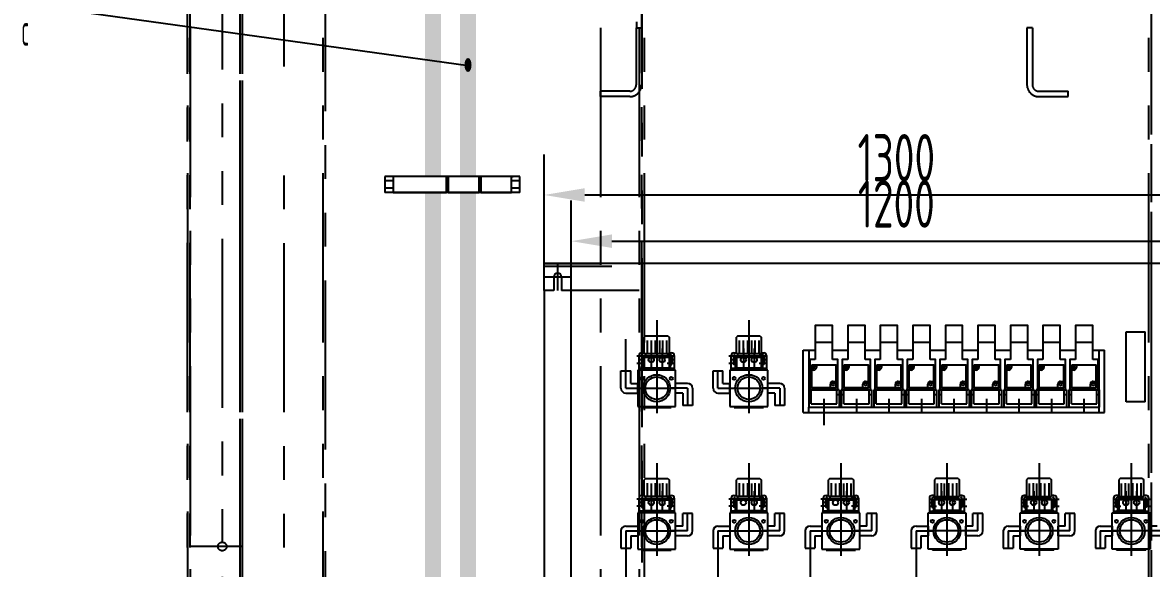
# Model space of a CAD drawing. Header units: millimetres. Extents: x 87 to 10592, y 0 to 7425.
# Drawn here: x 7340 to 9423, y 4249 to 5257 of the extents above; entities that cross this region are included whole.
import ezdxf
from ezdxf.enums import TextEntityAlignment as Align

# ---------------------------------------------------------------- set-up
doc = ezdxf.new("R2010")
doc.units = ezdxf.units.MM
doc.header["$LTSCALE"] = 250
doc.linetypes.add('F', pattern=[0.75, 0.5, -0.25])
doc.linetypes.add('K', pattern=[2.5, 1.25, -0.25, 0.25, -0.25, 0.25, -0.25])
for name, color, linetype in [('01', 7, 'Continuous'), ('02', 1, 'Continuous'), ('04', 2, 'F'), ('07', 6, 'K'), ('08', 1, 'Continuous'), ('11', 3, 'Continuous')]:
    doc.layers.add(name, color=color, linetype=linetype)
doc.styles.get("Standard").update_dxf_attribs({"font": 'isocp', "width": 0.707, "bigfont": 'intecad.shx'})
doc.dimstyles.new('INTE', dxfattribs={"dimscale": 25, "dimtxt": 3.5, "dimasz": 3, "dimexe": 3, "dimexo": 0, "dimgap": 1, "dimtad": 1, "dimdec": 1, "dimdsep": 46, "dimtxsty": 'Standard', "dimcen": 0, "dimclrd": 1, "dimclre": 1, "dimclrt": 3, "dimadec": 0, "dimazin": 0, "dimtfac": 1, "dimtdec": 1, "dimtmove": 0, "dimatfit": 0, "dimfxl": 1, "dimarcsym": 0})

# ---------------------------------------------------------------- blocks, each defined once
blk = doc.blocks.new('*D105')
at = {"layer": '08', "color": 1, "lineweight": -2}
for p, q in [((8352.6, 4812.5), (8352.6, 4928.5)), ((9552.6, 4812.5), (9552.6, 4928.5)), ((8427.6, 4853.5), (9477.6, 4853.5))]:
    blk.add_line(p, q, dxfattribs=at)
at = {"layer": '08', "color": 1}
for points in [[(8427.6, 4866), (8427.6, 4841), (8352.6, 4853.5)], [(9477.6, 4866), (9477.6, 4841), (9552.6, 4853.5)]]:
    blk.add_solid(points, dxfattribs=at)
at = {"layer": 'Defpoints', "color": 0}
for p in [(9552.6, 4853.5), (8352.6, 4812.5), (9552.6, 4812.5)]:
    blk.add_point(p, dxfattribs=at)
at = {"layer": '08', "color": 3, "insert": (8952.6, 4922.2), "char_height": 87.5, "attachment_point": 5}
blk.add_mtext('1200', dxfattribs=at)
blk = doc.blocks.new('*D107')
at = {"layer": '08', "color": 1, "lineweight": -2}
for p, q in [((8302.6, 4812.5), (8302.6, 5013.8)), ((9602.6, 4812.5), (9602.6, 5013.8)), ((8377.6, 4938.8), (9527.6, 4938.8))]:
    blk.add_line(p, q, dxfattribs=at)
at = {"layer": '08', "color": 1}
for points in [[(8377.6, 4951.3), (8377.6, 4926.3), (8302.6, 4938.8)], [(9527.6, 4951.3), (9527.6, 4926.3), (9602.6, 4938.8)]]:
    blk.add_solid(points, dxfattribs=at)
at = {"layer": 'Defpoints', "color": 0}
for p in [(9602.6, 4938.8), (8302.6, 4812.5), (9602.6, 4812.5)]:
    blk.add_point(p, dxfattribs=at)
at = {"layer": '08', "color": 3, "insert": (8952.6, 5007.6), "char_height": 87.5, "attachment_point": 5}
blk.add_mtext('1300', dxfattribs=at)

msp = doc.modelspace()

# ---------------------------------------------------------------- linework, layer by layer
at = {"layer": '01', "color": 7, "linetype": 'Continuous'}
for p, q in [((8257.471, 4973.203), (8008.687, 4973.203)), ((8023.687, 4965.203), (8008.687, 4965.203)), ((8023.687, 4973.203), (8023.687, 4943.203)), ((8122.471, 4973.203), (8023.687, 4973.203)), ((8122.471, 4943.203), (8122.471, 4973.203)), ((8125.471, 4973.203), (8125.471, 4943.203)), ((8182.471, 4973.203), (8125.471, 4973.203)), ((8182.471, 4943.203), (8182.471, 4973.203)), ((8242.471, 4973.203), (8185.471, 4973.203)), ((8185.471, 4973.203), (8185.471, 4943.203)), ((8242.471, 4943.203), (8242.471, 4973.203)), ((8242.471, 4943.203), (8242.471, 4973.203)), ((8242.471, 4973.203), (8245.471, 4973.203)), ((8257.471, 4965.203), (8242.471, 4965.203)), ((8257.471, 4943.203), (8257.471, 4973.203)), ((8023.687, 4951.203), (8008.687, 4951.203)), ((8257.471, 4943.203), (8008.687, 4943.203)), ((8023.687, 4943.203), (8122.471, 4943.203)), ((8125.471, 4943.203), (8182.471, 4943.203)), ((8185.471, 4943.203), (8242.471, 4943.203)), ((8257.471, 4951.203), (8242.471, 4951.203)), ((8245.471, 4943.203), (8242.471, 4943.203)), ((9602.576, 4812.497), (8302.576, 4812.497)), ((8302.576, 4762.497), (8302.576, 4812.497)), ((8327.576, 4762.497), (8327.576, 4812.497)), ((8352.576, 4162.497), (8352.576, 4812.497)), ((8302.576, 4787.497), (8352.576, 4787.497)), ((8320.576, 4787.497), (8320.576, 4762.497)), ((8334.576, 4787.497), (8334.576, 4762.497)), ((8302.576, 4762.497), (8302.576, 4212.497)), ((8320.576, 4762.497), (8302.576, 4762.497)), ((8352.576, 4762.497), (8334.576, 4762.497)), ((8510.271, 4707.235), (8510.271, 4535.872)), ((8680.271, 4707.235), (8680.271, 4535.872)), ((8453.271, 4613.809), (8453.271, 4672.725)), ((8489.771, 4678.809), (8487.271, 4676.309)), ((8487.271, 4645.257), (8487.271, 4676.309)), ((8489.771, 4678.809), (8530.771, 4678.809)), ((8492.566, 4670.025), (8492.566, 4645.257)), ((8500.002, 4669.674), (8500.002, 4645.257)), ((8507.74, 4670.025), (8507.74, 4645.257)), ((8515.176, 4669.674), (8515.176, 4645.257)), ((8521.228, 4670.025), (8521.228, 4645.257)), ((8528.664, 4669.674), (8528.664, 4645.257)), ((8530.771, 4678.809), (8533.271, 4676.309)), ((8533.271, 4676.309), (8533.271, 4645.257)), ((8659.771, 4678.809), (8657.271, 4676.309)), ((8657.271, 4645.257), (8657.271, 4676.309)), ((8659.771, 4678.809), (8700.771, 4678.809)), ((8662.566, 4670.025), (8662.566, 4645.257)), ((8670.002, 4669.674), (8670.002, 4645.257)), ((8677.74, 4670.025), (8677.74, 4645.257)), ((8685.176, 4669.674), (8685.176, 4645.257)), ((8691.228, 4670.025), (8691.228, 4645.257)), ((8698.664, 4669.674), (8698.664, 4645.257)), ((8700.771, 4678.809), (8703.271, 4676.309)), ((8703.271, 4676.309), (8703.271, 4645.257)), ((8803.001, 4666.708), (8834.918, 4666.708)), ((8863.001, 4666.708), (8894.918, 4666.708)), ((8923.001, 4666.708), (8954.918, 4666.708)), ((8983.001, 4666.708), (9014.918, 4666.708)), ((9043.001, 4666.708), (9074.918, 4666.708)), ((9103.001, 4666.708), (9134.918, 4666.708)), ((9163.001, 4666.708), (9194.918, 4666.708)), ((9223.001, 4666.708), (9254.918, 4666.708)), ((9283.001, 4666.708), (9314.918, 4666.708)), ((9376.461, 4685.928), (9411.461, 4685.928)), ((9376.461, 4556.586), (9376.461, 4685.928)), ((9411.461, 4556.586), (9411.461, 4685.928)), ((8482.771, 4647.26), (8487.271, 4647.26)), ((8500.271, 4655.293), (8500.271, 4618.26)), ((8510.271, 4655.293), (8510.271, 4610.611)), ((8520.271, 4655.293), (8520.271, 4618.26)), ((8533.271, 4647.26), (8537.771, 4647.26)), ((8652.771, 4647.26), (8657.271, 4647.26)), ((8670.271, 4655.293), (8670.271, 4618.26)), ((8680.271, 4655.293), (8680.271, 4610.611)), ((8690.271, 4655.293), (8690.271, 4618.26)), ((8703.271, 4647.26), (8707.771, 4647.26)), ((8780.787, 4652.16), (8803.001, 4652.16)), ((8780.787, 4536.69), (8780.787, 4652.16)), ((8790.787, 4652.16), (8790.787, 4546.69)), ((8834.918, 4652.16), (8863.001, 4652.16)), ((8894.918, 4652.16), (8923.001, 4652.16)), ((8954.918, 4652.16), (8983.001, 4652.16)), ((9014.918, 4652.16), (9043.001, 4652.16)), ((9074.918, 4652.16), (9103.001, 4652.16)), ((9134.918, 4652.16), (9163.001, 4652.16)), ((9194.918, 4652.16), (9223.001, 4652.16)), ((9254.918, 4652.16), (9283.001, 4652.16)), ((9314.918, 4652.16), (9336.787, 4652.16)), ((9326.787, 4536.69), (9326.787, 4652.16)), ((9336.787, 4536.69), (9336.787, 4652.16)), ((8487.501, 4640.76), (8473.374, 4640.76)), ((8487.501, 4627.76), (8473.374, 4627.76)), ((8477.771, 4615.26), (8477.771, 4642.26)), ((8485.271, 4634.26), (8477.771, 4634.26)), ((8482.071, 4640.76), (8482.071, 4627.76)), ((8487.771, 4641.528), (8485.271, 4639.028)), ((8485.271, 4639.028), (8535.271, 4639.028)), ((8485.271, 4639.028), (8485.271, 4619.548)), ((8533.271, 4645.257), (8487.271, 4645.257)), ((8487.271, 4641.028), (8487.271, 4619.548)), ((8487.771, 4641.528), (8532.771, 4641.528)), ((8489.614, 4645.257), (8489.614, 4641.528)), ((8542.771, 4640.76), (8529.647, 4640.76)), ((8542.771, 4627.76), (8529.647, 4627.76)), ((8530.463, 4645.257), (8530.463, 4641.528)), ((8532.771, 4641.528), (8535.271, 4639.028)), ((8533.271, 4641.028), (8533.271, 4619.548)), ((8535.271, 4639.028), (8535.271, 4619.548)), ((8542.771, 4634.26), (8535.271, 4634.26)), ((8538.471, 4640.76), (8538.471, 4627.76)), ((8542.771, 4642.26), (8542.771, 4615.26)), ((8657.501, 4640.76), (8643.374, 4640.76)), ((8657.501, 4627.76), (8643.374, 4627.76)), ((8647.771, 4615.26), (8647.771, 4642.26)), ((8655.271, 4634.26), (8647.771, 4634.26)), ((8652.071, 4640.76), (8652.071, 4627.76)), ((8657.771, 4641.528), (8655.271, 4639.028)), ((8655.271, 4639.028), (8655.271, 4619.548)), ((8655.271, 4639.028), (8705.271, 4639.028)), ((8703.271, 4645.257), (8657.271, 4645.257)), ((8657.271, 4641.028), (8657.271, 4619.548)), ((8657.771, 4641.528), (8702.771, 4641.528)), ((8659.614, 4645.257), (8659.614, 4641.528)), ((8712.771, 4640.76), (8699.647, 4640.76)), ((8712.771, 4627.76), (8699.647, 4627.76)), ((8700.463, 4645.257), (8700.463, 4641.528)), ((8702.771, 4641.528), (8705.271, 4639.028)), ((8703.271, 4641.028), (8703.271, 4619.548)), ((8705.271, 4639.028), (8705.271, 4619.548)), ((8712.771, 4634.26), (8705.271, 4634.26)), ((8708.471, 4640.76), (8708.471, 4627.76)), ((8712.771, 4642.26), (8712.771, 4615.26)), ((8804.942, 4625.287), (8804.942, 4620.338)), ((8864.942, 4625.287), (8864.942, 4620.338)), ((8924.942, 4625.287), (8924.942, 4620.338)), ((8984.942, 4625.287), (8984.942, 4620.338)), ((9044.942, 4625.287), (9044.942, 4620.338)), ((9104.942, 4625.287), (9104.942, 4620.338)), ((9164.942, 4625.287), (9164.942, 4620.338)), ((9224.942, 4625.287), (9224.942, 4620.338)), ((9284.942, 4625.287), (9284.942, 4620.338)), ((8444.271, 4613.809), (8462.271, 4613.809)), ((8444.271, 4581.809), (8444.271, 4613.809)), ((8453.271, 4581.809), (8453.271, 4613.809)), ((8462.271, 4590.809), (8462.271, 4613.809)), ((8545.271, 4615.309), (8475.271, 4615.309)), ((8475.271, 4615.309), (8475.271, 4548.309)), ((8542.771, 4618.26), (8477.771, 4618.26)), ((8542.771, 4615.26), (8477.771, 4615.26)), ((8483.271, 4618.26), (8537.271, 4618.26)), ((8483.271, 4615.309), (8483.271, 4618.26)), ((8483.271, 4617.309), (8483.271, 4615.309)), ((8485.271, 4619.548), (8535.271, 4619.548)), ((8487.271, 4619.548), (8487.271, 4618.26)), ((8533.271, 4619.548), (8533.271, 4618.26)), ((8537.271, 4618.26), (8537.271, 4615.309)), ((8545.271, 4548.309), (8545.271, 4615.309)), ((8614.271, 4613.809), (8632.271, 4613.809)), ((8614.271, 4581.809), (8614.271, 4613.809)), ((8623.271, 4581.809), (8623.271, 4613.809)), ((8632.271, 4590.809), (8632.271, 4613.809)), ((8715.271, 4615.309), (8645.271, 4615.309)), ((8645.271, 4615.309), (8645.271, 4548.309)), ((8712.771, 4618.26), (8647.771, 4618.26)), ((8712.771, 4615.26), (8647.771, 4615.26)), ((8653.271, 4615.309), (8653.271, 4618.26)), ((8653.271, 4618.26), (8707.271, 4618.26)), ((8655.271, 4619.548), (8705.271, 4619.548)), ((8657.271, 4619.548), (8657.271, 4618.26)), ((8703.271, 4619.548), (8703.271, 4618.26)), ((8707.271, 4618.26), (8707.271, 4615.309)), ((8715.271, 4548.309), (8715.271, 4615.309)), ((8799.942, 4615.338), (8796.396, 4615.338)), ((8859.942, 4615.338), (8856.396, 4615.338)), ((8919.942, 4615.338), (8916.396, 4615.338)), ((8979.942, 4615.338), (8976.396, 4615.338)), ((9039.942, 4615.338), (9036.396, 4615.338)), ((9099.942, 4615.338), (9096.396, 4615.338)), ((9159.942, 4615.338), (9156.396, 4615.338)), ((9219.942, 4615.338), (9216.396, 4615.338)), ((9279.942, 4615.338), (9276.396, 4615.338)), ((8462.271, 4590.809), (8475.271, 4590.809)), ((8475.271, 4572.809), (8475.271, 4590.809)), ((8567.271, 4590.809), (8545.271, 4590.809)), ((8545.271, 4572.809), (8545.271, 4590.809)), ((8632.271, 4590.809), (8645.271, 4590.809)), ((8645.271, 4572.809), (8645.271, 4590.809)), ((8737.271, 4590.809), (8715.271, 4590.809)), ((8715.271, 4572.809), (8715.271, 4590.809)), ((8830.751, 4582.722), (8830.751, 4589.376)), ((8835.751, 4594.376), (8840.857, 4594.376)), ((8890.751, 4582.722), (8890.751, 4589.376)), ((8895.751, 4594.376), (8900.857, 4594.376)), ((8950.751, 4582.722), (8950.751, 4589.376)), ((8955.751, 4594.376), (8960.857, 4594.376)), ((9010.751, 4582.722), (9010.751, 4589.376)), ((9015.751, 4594.376), (9020.857, 4594.376)), ((9070.751, 4582.722), (9070.751, 4589.376)), ((9075.751, 4594.376), (9080.857, 4594.376)), ((9130.751, 4582.722), (9130.751, 4589.376)), ((9135.751, 4594.376), (9140.857, 4594.376)), ((9190.751, 4582.722), (9190.751, 4589.376)), ((9195.751, 4594.376), (9200.857, 4594.376)), ((9250.751, 4582.722), (9250.751, 4589.376)), ((9255.751, 4594.376), (9260.857, 4594.376)), ((9310.751, 4582.722), (9310.751, 4589.376)), ((9315.751, 4594.376), (9320.857, 4594.376)), ((8453.271, 4581.809), (8485.271, 4581.809)), ((8453.271, 4572.809), (8475.271, 4572.809)), ((8475.271, 4581.809), (8545.271, 4581.809)), ((8567.271, 4581.809), (8535.271, 4581.809)), ((8558.271, 4572.809), (8545.271, 4572.809)), ((8558.271, 4572.809), (8558.271, 4549.809)), ((8567.271, 4581.809), (8567.271, 4549.809)), ((8576.271, 4581.809), (8576.271, 4549.809)), ((8623.271, 4581.809), (8655.271, 4581.809)), ((8623.271, 4572.809), (8645.271, 4572.809)), ((8645.271, 4581.809), (8715.271, 4581.809)), ((8737.271, 4581.809), (8705.271, 4581.809)), ((8728.271, 4572.809), (8715.271, 4572.809)), ((8728.271, 4572.809), (8728.271, 4549.809)), ((8737.271, 4581.809), (8737.271, 4549.809)), ((8746.271, 4581.809), (8746.271, 4549.809)), ((8846.787, 4578.69), (8790.787, 4578.69)), ((8790.787, 4570.19), (8795.604, 4570.19)), ((8795.604, 4552.69), (8795.604, 4578.69)), ((8842.452, 4552.69), (8842.452, 4578.69)), ((8842.452, 4570.19), (8846.787, 4570.19)), ((8846.787, 4578.69), (8846.787, 4546.69)), ((8850.787, 4578.69), (8850.787, 4546.69)), ((8906.787, 4578.69), (8850.787, 4578.69)), ((8850.787, 4570.19), (8855.604, 4570.19)), ((8855.604, 4552.69), (8855.604, 4578.69)), ((8902.452, 4552.69), (8902.452, 4578.69)), ((8902.452, 4570.19), (8906.787, 4570.19)), ((8906.787, 4578.69), (8906.787, 4546.69)), ((8966.787, 4578.69), (8910.787, 4578.69)), ((8910.787, 4578.69), (8910.787, 4546.69)), ((8910.787, 4570.19), (8915.604, 4570.19)), ((8915.604, 4552.69), (8915.604, 4578.69)), ((8962.452, 4552.69), (8962.452, 4578.69)), ((8962.452, 4570.19), (8966.787, 4570.19)), ((8966.787, 4578.69), (8966.787, 4546.69)), ((8970.787, 4578.69), (8970.787, 4546.69)), ((9026.787, 4578.69), (8970.787, 4578.69)), ((8970.787, 4570.19), (8975.604, 4570.19)), ((8975.604, 4552.69), (8975.604, 4578.69)), ((9022.452, 4552.69), (9022.452, 4578.69)), ((9022.452, 4570.19), (9026.787, 4570.19)), ((9026.787, 4578.69), (9026.787, 4546.69)), ((9086.787, 4578.69), (9030.787, 4578.69)), ((9030.787, 4578.69), (9030.787, 4546.69)), ((9030.787, 4570.19), (9035.604, 4570.19)), ((9035.604, 4552.69), (9035.604, 4578.69)), ((9082.452, 4552.69), (9082.452, 4578.69)), ((9082.452, 4570.19), (9086.787, 4570.19)), ((9086.787, 4578.69), (9086.787, 4546.69)), ((9090.787, 4578.69), (9090.787, 4546.69)), ((9146.787, 4578.69), (9090.787, 4578.69)), ((9090.787, 4570.19), (9095.604, 4570.19)), ((9095.604, 4552.69), (9095.604, 4578.69)), ((9142.452, 4552.69), (9142.452, 4578.69)), ((9142.452, 4570.19), (9146.787, 4570.19)), ((9146.787, 4578.69), (9146.787, 4546.69)), ((9150.787, 4578.69), (9150.787, 4546.69)), ((9206.787, 4578.69), (9150.787, 4578.69)), ((9150.787, 4570.19), (9155.604, 4570.19)), ((9155.604, 4552.69), (9155.604, 4578.69)), ((9202.452, 4552.69), (9202.452, 4578.69)), ((9202.452, 4570.19), (9206.787, 4570.19)), ((9206.787, 4578.69), (9206.787, 4546.69)), ((9266.787, 4578.69), (9210.787, 4578.69)), ((9210.787, 4578.69), (9210.787, 4546.69)), ((9210.787, 4570.19), (9215.604, 4570.19)), ((9215.604, 4552.69), (9215.604, 4578.69)), ((9262.452, 4552.69), (9262.452, 4578.69)), ((9262.452, 4570.19), (9266.787, 4570.19)), ((9266.787, 4578.69), (9266.787, 4546.69)), ((9270.787, 4578.69), (9270.787, 4546.69)), ((9326.787, 4578.69), (9270.787, 4578.69)), ((9270.787, 4570.19), (9275.604, 4570.19)), ((9275.604, 4552.69), (9275.604, 4578.69)), ((9322.452, 4552.69), (9322.452, 4578.69)), ((9322.452, 4570.19), (9326.787, 4570.19)), ((9326.787, 4578.69), (9326.787, 4546.69)), ((8475.271, 4548.309), (8545.271, 4548.309)), ((8483.271, 4546.309), (8537.271, 4546.309)), ((8537.271, 4548.309), (8537.271, 4546.309)), ((8576.271, 4549.809), (8558.271, 4549.809)), ((8645.271, 4548.309), (8715.271, 4548.309)), ((8653.271, 4546.309), (8653.271, 4548.309)), ((8653.271, 4546.309), (8707.271, 4546.309)), ((8707.271, 4548.309), (8707.271, 4546.309)), ((8746.271, 4549.809), (8728.271, 4549.809)), ((8790.787, 4546.69), (9326.787, 4546.69)), ((8790.787, 4546.69), (8846.787, 4546.69)), ((8790.787, 4536.69), (8790.787, 4546.69)), ((8795.604, 4552.69), (8842.452, 4552.69)), ((8818.787, 4561.91), (8818.787, 4538.227)), ((8850.787, 4546.69), (8906.787, 4546.69)), ((8855.604, 4552.69), (8902.452, 4552.69)), ((8878.787, 4561.91), (8878.787, 4538.227)), ((8910.787, 4546.69), (8966.787, 4546.69)), ((8915.604, 4552.69), (8962.452, 4552.69)), ((8938.787, 4561.91), (8938.787, 4538.227)), ((8970.787, 4546.69), (9026.787, 4546.69)), ((8975.604, 4552.69), (9022.452, 4552.69)), ((8998.787, 4561.91), (8998.787, 4538.227)), ((9030.787, 4546.69), (9086.787, 4546.69)), ((9035.604, 4552.69), (9082.452, 4552.69)), ((9058.787, 4561.91), (9058.787, 4538.227)), ((9090.787, 4546.69), (9146.787, 4546.69)), ((9095.604, 4552.69), (9142.452, 4552.69)), ((9118.787, 4561.91), (9118.787, 4538.227)), ((9150.787, 4546.69), (9206.787, 4546.69)), ((9155.604, 4552.69), (9202.452, 4552.69)), ((9178.787, 4561.91), (9178.787, 4538.227)), ((9210.787, 4546.69), (9266.787, 4546.69)), ((9215.604, 4552.69), (9262.452, 4552.69)), ((9238.787, 4561.91), (9238.787, 4538.227)), ((9270.787, 4546.69), (9326.787, 4546.69)), ((9275.604, 4552.69), (9322.452, 4552.69)), ((9298.787, 4561.91), (9298.787, 4538.227)), ((9411.461, 4556.586), (9376.461, 4556.586)), ((8780.787, 4536.69), (9336.787, 4536.69)), ((8818.787, 4538.227), (8818.787, 4513.606)), ((8510.271, 4443.55), (8510.271, 4272.187)), ((8680.271, 4443.55), (8680.271, 4272.187)), ((8850.271, 4443.55), (8850.271, 4272.187)), ((9045.988, 4443.55), (9045.988, 4272.187)), ((9215.988, 4443.55), (9215.988, 4272.187)), ((9385.988, 4443.55), (9385.988, 4272.187)), ((8489.771, 4415.125), (8487.271, 4412.625)), ((8487.271, 4381.573), (8487.271, 4412.625)), ((8489.771, 4415.125), (8530.771, 4415.125)), ((8492.566, 4406.34), (8492.566, 4381.573)), ((8500.002, 4405.99), (8500.002, 4381.573)), ((8507.74, 4406.34), (8507.74, 4381.573)), ((8515.176, 4405.99), (8515.176, 4381.573)), ((8521.228, 4406.34), (8521.228, 4381.573)), ((8528.664, 4405.99), (8528.664, 4381.573)), ((8530.771, 4415.125), (8533.271, 4412.625)), ((8533.271, 4412.625), (8533.271, 4381.573)), ((8659.771, 4415.125), (8657.271, 4412.625)), ((8657.271, 4381.573), (8657.271, 4412.625)), ((8659.771, 4415.125), (8700.771, 4415.125)), ((8662.566, 4406.34), (8662.566, 4381.573)), ((8670.002, 4405.99), (8670.002, 4381.573)), ((8677.74, 4406.34), (8677.74, 4381.573)), ((8685.176, 4405.99), (8685.176, 4381.573)), ((8691.228, 4406.34), (8691.228, 4381.573)), ((8698.664, 4405.99), (8698.664, 4381.573)), ((8700.771, 4415.125), (8703.271, 4412.625)), ((8703.271, 4412.625), (8703.271, 4381.573)), ((8829.771, 4415.125), (8827.271, 4412.625)), ((8827.271, 4381.573), (8827.271, 4412.625)), ((8829.771, 4415.125), (8870.771, 4415.125)), ((8832.566, 4406.34), (8832.566, 4381.573)), ((8840.002, 4405.99), (8840.002, 4381.573)), ((8847.74, 4406.34), (8847.74, 4381.573)), ((8855.176, 4405.99), (8855.176, 4381.573)), ((8861.228, 4406.34), (8861.228, 4381.573)), ((8868.664, 4405.99), (8868.664, 4381.573)), ((8870.771, 4415.125), (8873.271, 4412.625)), ((8873.271, 4412.625), (8873.271, 4381.573)), ((9025.488, 4415.125), (9022.988, 4412.625)), ((9022.988, 4412.625), (9022.988, 4381.573)), ((9066.488, 4415.125), (9025.488, 4415.125)), ((9027.595, 4405.99), (9027.595, 4381.573)), ((9035.031, 4406.34), (9035.031, 4381.573)), ((9041.083, 4405.99), (9041.083, 4381.573)), ((9048.519, 4406.34), (9048.519, 4381.573)), ((9056.257, 4405.99), (9056.257, 4381.573)), ((9063.693, 4406.34), (9063.693, 4381.573)), ((9066.488, 4415.125), (9068.988, 4412.625)), ((9068.988, 4381.573), (9068.988, 4412.625)), ((9195.488, 4415.125), (9192.988, 4412.625)), ((9192.988, 4412.625), (9192.988, 4381.573)), ((9236.488, 4415.125), (9195.488, 4415.125)), ((9197.595, 4405.99), (9197.595, 4381.573)), ((9205.031, 4406.34), (9205.031, 4381.573)), ((9211.083, 4405.99), (9211.083, 4381.573)), ((9218.519, 4406.34), (9218.519, 4381.573)), ((9226.257, 4405.99), (9226.257, 4381.573)), ((9233.693, 4406.34), (9233.693, 4381.573)), ((9236.488, 4415.125), (9238.988, 4412.625)), ((9238.988, 4381.573), (9238.988, 4412.625)), ((9365.488, 4415.125), (9362.988, 4412.625)), ((9362.988, 4412.625), (9362.988, 4381.573)), ((9406.488, 4415.125), (9365.488, 4415.125)), ((9367.595, 4405.99), (9367.595, 4381.573)), ((9375.031, 4406.34), (9375.031, 4381.573)), ((9381.083, 4405.99), (9381.083, 4381.573)), ((9388.519, 4406.34), (9388.519, 4381.573)), ((9396.257, 4405.99), (9396.257, 4381.573)), ((9403.693, 4406.34), (9403.693, 4381.573)), ((9406.488, 4415.125), (9408.988, 4412.625)), ((9408.988, 4381.573), (9408.988, 4412.625)), ((8487.501, 4377.076), (8473.374, 4377.076)), ((8477.771, 4351.576), (8477.771, 4378.576)), ((8482.071, 4377.076), (8482.071, 4364.076)), ((8482.771, 4383.576), (8487.271, 4383.576)), ((8487.771, 4377.844), (8485.271, 4375.344)), ((8485.271, 4375.344), (8485.271, 4355.863)), ((8485.271, 4375.344), (8535.271, 4375.344)), ((8533.271, 4381.573), (8487.271, 4381.573)), ((8487.271, 4377.344), (8487.271, 4355.863)), ((8487.771, 4377.844), (8532.771, 4377.844)), ((8489.614, 4381.573), (8489.614, 4377.844)), ((8500.271, 4391.609), (8500.271, 4354.576)), ((8510.271, 4391.609), (8510.271, 4346.927)), ((8520.271, 4391.609), (8520.271, 4354.576)), ((8542.771, 4377.076), (8529.647, 4377.076)), ((8530.463, 4381.573), (8530.463, 4377.844)), ((8532.771, 4377.844), (8535.271, 4375.344)), ((8533.271, 4383.576), (8537.771, 4383.576)), ((8533.271, 4377.344), (8533.271, 4355.863)), ((8535.271, 4375.344), (8535.271, 4355.863)), ((8538.471, 4377.076), (8538.471, 4364.076)), ((8542.771, 4378.576), (8542.771, 4351.576)), ((8657.501, 4377.076), (8643.374, 4377.076)), ((8647.771, 4351.576), (8647.771, 4378.576)), ((8652.071, 4377.076), (8652.071, 4364.076)), ((8652.771, 4383.576), (8657.271, 4383.576)), ((8657.771, 4377.844), (8655.271, 4375.344)), ((8655.271, 4375.344), (8655.271, 4355.863)), ((8655.271, 4375.344), (8705.271, 4375.344)), ((8703.271, 4381.573), (8657.271, 4381.573)), ((8657.271, 4377.344), (8657.271, 4355.863)), ((8657.771, 4377.844), (8702.771, 4377.844)), ((8659.614, 4381.573), (8659.614, 4377.844)), ((8680.271, 4391.609), (8680.271, 4346.927)), ((8690.271, 4391.609), (8690.271, 4354.576)), ((8712.771, 4377.076), (8699.647, 4377.076)), ((8700.463, 4381.573), (8700.463, 4377.844)), ((8702.771, 4377.844), (8705.271, 4375.344)), ((8703.271, 4383.576), (8707.771, 4383.576)), ((8703.271, 4377.344), (8703.271, 4355.863)), ((8705.271, 4375.344), (8705.271, 4355.863)), ((8708.471, 4377.076), (8708.471, 4364.076)), ((8712.771, 4378.576), (8712.771, 4351.576)), ((8827.501, 4377.076), (8813.374, 4377.076)), ((8817.771, 4351.576), (8817.771, 4378.576)), ((8822.071, 4377.076), (8822.071, 4364.076)), ((8822.771, 4383.576), (8827.271, 4383.576)), ((8827.771, 4377.844), (8825.271, 4375.344)), ((8825.271, 4375.344), (8825.271, 4355.863)), ((8825.271, 4375.344), (8875.271, 4375.344)), ((8873.271, 4381.573), (8827.271, 4381.573)), ((8827.271, 4377.344), (8827.271, 4355.863)), ((8827.771, 4377.844), (8872.771, 4377.844)), ((8829.614, 4381.573), (8829.614, 4377.844)), ((8850.271, 4391.609), (8850.271, 4346.927)), ((8860.271, 4391.609), (8860.271, 4354.576)), ((8882.771, 4377.076), (8869.647, 4377.076)), ((8870.463, 4381.573), (8870.463, 4377.844)), ((8872.771, 4377.844), (8875.271, 4375.344)), ((8873.271, 4383.576), (8877.771, 4383.576)), ((8873.271, 4377.344), (8873.271, 4355.863)), ((8875.271, 4375.344), (8875.271, 4355.863)), ((8878.471, 4377.076), (8878.471, 4364.076)), ((8882.771, 4378.576), (8882.771, 4351.576)), ((9013.488, 4378.576), (9013.488, 4351.576)), ((9013.488, 4377.076), (9026.612, 4377.076)), ((9017.788, 4377.076), (9017.788, 4364.076)), ((9022.988, 4383.576), (9018.488, 4383.576)), ((9023.488, 4377.844), (9020.988, 4375.344)), ((9020.988, 4375.344), (9020.988, 4355.863)), ((9070.988, 4375.344), (9020.988, 4375.344)), ((9022.988, 4381.573), (9068.988, 4381.573)), ((9022.988, 4377.344), (9022.988, 4355.863)), ((9068.488, 4377.844), (9023.488, 4377.844)), ((9025.796, 4381.573), (9025.796, 4377.844)), ((9035.988, 4391.609), (9035.988, 4354.576)), ((9045.988, 4391.609), (9045.988, 4346.927)), ((9055.988, 4391.609), (9055.988, 4354.576)), ((9066.645, 4381.573), (9066.645, 4377.844)), ((9068.488, 4377.844), (9070.988, 4375.344)), ((9068.759, 4377.076), (9082.886, 4377.076)), ((9073.488, 4383.576), (9068.988, 4383.576)), ((9068.988, 4377.344), (9068.988, 4355.863)), ((9070.988, 4375.344), (9070.988, 4355.863)), ((9074.188, 4377.076), (9074.188, 4364.076)), ((9078.488, 4351.576), (9078.488, 4378.576)), ((9183.488, 4378.576), (9183.488, 4351.576)), ((9183.488, 4377.076), (9196.612, 4377.076)), ((9187.788, 4377.076), (9187.788, 4364.076)), ((9192.988, 4383.576), (9188.488, 4383.576)), ((9193.488, 4377.844), (9190.988, 4375.344)), ((9240.988, 4375.344), (9190.988, 4375.344)), ((9190.988, 4375.344), (9190.988, 4355.863)), ((9192.988, 4381.573), (9238.988, 4381.573)), ((9192.988, 4377.344), (9192.988, 4355.863)), ((9238.488, 4377.844), (9193.488, 4377.844)), ((9195.796, 4381.573), (9195.796, 4377.844)), ((9205.988, 4391.609), (9205.988, 4354.576)), ((9215.988, 4391.609), (9215.988, 4346.927)), ((9225.988, 4391.609), (9225.988, 4354.576)), ((9236.645, 4381.573), (9236.645, 4377.844)), ((9238.488, 4377.844), (9240.988, 4375.344)), ((9238.759, 4377.076), (9252.886, 4377.076)), ((9243.488, 4383.576), (9238.988, 4383.576)), ((9238.988, 4377.344), (9238.988, 4355.863)), ((9240.988, 4375.344), (9240.988, 4355.863)), ((9244.188, 4377.076), (9244.188, 4364.076)), ((9248.488, 4351.576), (9248.488, 4378.576)), ((9353.488, 4378.576), (9353.488, 4351.576)), ((9353.488, 4377.076), (9366.612, 4377.076)), ((9357.788, 4377.076), (9357.788, 4364.076)), ((9362.988, 4383.576), (9358.488, 4383.576)), ((9363.488, 4377.844), (9360.988, 4375.344)), ((9360.988, 4375.344), (9360.988, 4355.863)), ((9410.988, 4375.344), (9360.988, 4375.344)), ((9362.988, 4381.573), (9408.988, 4381.573)), ((9362.988, 4377.344), (9362.988, 4355.863)), ((9408.488, 4377.844), (9363.488, 4377.844)), ((9365.796, 4381.573), (9365.796, 4377.844)), ((9375.988, 4391.609), (9375.988, 4354.576)), ((9385.988, 4391.609), (9385.988, 4346.927)), ((9395.988, 4391.609), (9395.988, 4354.576)), ((9406.645, 4381.573), (9406.645, 4377.844)), ((9408.488, 4377.844), (9410.988, 4375.344)), ((9408.759, 4377.076), (9422.886, 4377.076)), ((9413.488, 4383.576), (9408.988, 4383.576)), ((9408.988, 4377.344), (9408.988, 4355.863)), ((9410.988, 4375.344), (9410.988, 4355.863)), ((9414.188, 4377.076), (9414.188, 4364.076)), ((9418.488, 4351.576), (9418.488, 4378.576)), ((8487.501, 4364.076), (8473.374, 4364.076)), ((8485.271, 4370.576), (8477.771, 4370.576)), ((8542.771, 4354.576), (8477.771, 4354.576)), ((8483.271, 4354.576), (8537.271, 4354.576)), ((8483.271, 4351.625), (8483.271, 4354.576)), ((8485.271, 4355.863), (8535.271, 4355.863)), ((8487.271, 4355.863), (8487.271, 4354.576)), ((8542.771, 4364.076), (8529.647, 4364.076)), ((8533.271, 4355.863), (8533.271, 4354.576)), ((8542.771, 4370.576), (8535.271, 4370.576)), ((8537.271, 4354.576), (8537.271, 4351.625)), ((8657.501, 4364.076), (8643.374, 4364.076)), ((8655.271, 4370.576), (8647.771, 4370.576)), ((8712.771, 4354.576), (8647.771, 4354.576)), ((8653.271, 4351.625), (8653.271, 4354.576)), ((8653.271, 4354.576), (8707.271, 4354.576)), ((8655.271, 4355.863), (8705.271, 4355.863)), ((8657.271, 4355.863), (8657.271, 4354.576)), ((8712.771, 4364.076), (8699.647, 4364.076)), ((8703.271, 4355.863), (8703.271, 4354.576)), ((8712.771, 4370.576), (8705.271, 4370.576)), ((8707.271, 4354.576), (8707.271, 4351.625)), ((8827.501, 4364.076), (8813.374, 4364.076)), ((8825.271, 4370.576), (8817.771, 4370.576)), ((8882.771, 4354.576), (8817.771, 4354.576)), ((8823.271, 4351.625), (8823.271, 4354.576)), ((8823.271, 4354.576), (8877.271, 4354.576)), ((8825.271, 4355.863), (8875.271, 4355.863)), ((8827.271, 4355.863), (8827.271, 4354.576)), ((8882.771, 4364.076), (8869.647, 4364.076)), ((8873.271, 4355.863), (8873.271, 4354.576)), ((8882.771, 4370.576), (8875.271, 4370.576)), ((8877.271, 4354.576), (8877.271, 4351.625)), ((9013.488, 4370.576), (9020.988, 4370.576)), ((9013.488, 4364.076), (9026.612, 4364.076)), ((9013.488, 4354.576), (9078.488, 4354.576)), ((9072.988, 4354.576), (9018.988, 4354.576)), ((9018.988, 4354.576), (9018.988, 4351.625)), ((9070.988, 4355.863), (9020.988, 4355.863)), ((9022.988, 4355.863), (9022.988, 4354.576)), ((9068.759, 4364.076), (9082.886, 4364.076)), ((9068.988, 4355.863), (9068.988, 4354.576)), ((9070.988, 4370.576), (9078.488, 4370.576)), ((9072.988, 4351.625), (9072.988, 4354.576)), ((9183.488, 4370.576), (9190.988, 4370.576)), ((9183.488, 4364.076), (9196.612, 4364.076)), ((9183.488, 4354.576), (9248.488, 4354.576)), ((9242.988, 4354.576), (9188.988, 4354.576)), ((9188.988, 4354.576), (9188.988, 4351.625)), ((9240.988, 4355.863), (9190.988, 4355.863)), ((9192.988, 4355.863), (9192.988, 4354.576)), ((9238.759, 4364.076), (9252.886, 4364.076)), ((9238.988, 4355.863), (9238.988, 4354.576)), ((9240.988, 4370.576), (9248.488, 4370.576)), ((9242.988, 4351.625), (9242.988, 4354.576)), ((9353.488, 4370.576), (9360.988, 4370.576)), ((9353.488, 4364.076), (9366.612, 4364.076)), ((9353.488, 4354.576), (9418.488, 4354.576)), ((9412.988, 4354.576), (9358.988, 4354.576)), ((9358.988, 4354.576), (9358.988, 4351.625)), ((9410.988, 4355.863), (9360.988, 4355.863)), ((9362.988, 4355.863), (9362.988, 4354.576)), ((9408.759, 4364.076), (9422.886, 4364.076)), ((9408.988, 4355.863), (9408.988, 4354.576)), ((9410.988, 4370.576), (9418.488, 4370.576)), ((9412.988, 4351.625), (9412.988, 4354.576)), ((8545.271, 4351.625), (8475.271, 4351.625)), ((8475.271, 4351.625), (8475.271, 4284.625)), ((8542.771, 4351.576), (8477.771, 4351.576)), ((8545.271, 4284.625), (8545.271, 4351.625)), ((8576.271, 4350.125), (8558.271, 4350.125)), ((8558.271, 4327.125), (8558.271, 4350.125)), ((8567.271, 4318.125), (8567.271, 4350.125)), ((8576.271, 4318.125), (8576.271, 4350.125)), ((8715.271, 4351.625), (8645.271, 4351.625)), ((8645.271, 4351.625), (8645.271, 4284.625)), ((8712.771, 4351.576), (8647.771, 4351.576)), ((8715.271, 4284.625), (8715.271, 4351.625)), ((8746.271, 4350.125), (8728.271, 4350.125)), ((8728.271, 4327.125), (8728.271, 4350.125)), ((8737.271, 4318.125), (8737.271, 4350.125)), ((8746.271, 4318.125), (8746.271, 4350.125)), ((8815.271, 4351.625), (8815.271, 4284.625)), ((8885.271, 4351.625), (8815.271, 4351.625)), ((8882.771, 4351.576), (8817.771, 4351.576)), ((8885.271, 4284.625), (8885.271, 4351.625)), ((8916.271, 4350.125), (8898.271, 4350.125)), ((8898.271, 4327.125), (8898.271, 4350.125)), ((8907.271, 4318.125), (8907.271, 4350.125)), ((8916.271, 4318.125), (8916.271, 4350.125)), ((9010.988, 4284.625), (9010.988, 4351.625)), ((9010.988, 4351.625), (9080.988, 4351.625)), ((9013.488, 4351.576), (9078.488, 4351.576)), ((9080.988, 4351.625), (9080.988, 4284.625)), ((9093.988, 4327.125), (9093.988, 4350.125)), ((9111.988, 4350.125), (9093.988, 4350.125)), ((9102.988, 4318.125), (9102.988, 4350.125)), ((9111.988, 4318.125), (9111.988, 4350.125)), ((9180.988, 4351.625), (9250.988, 4351.625)), ((9180.988, 4284.625), (9180.988, 4351.625)), ((9183.488, 4351.576), (9248.488, 4351.576)), ((9250.988, 4351.625), (9250.988, 4284.625)), ((9263.988, 4327.125), (9263.988, 4350.125)), ((9281.988, 4350.125), (9263.988, 4350.125)), ((9272.988, 4318.125), (9272.988, 4350.125)), ((9281.988, 4318.125), (9281.988, 4350.125)), ((9350.988, 4351.625), (9420.988, 4351.625)), ((9350.988, 4284.625), (9350.988, 4351.625)), ((9353.488, 4351.576), (9418.488, 4351.576)), ((9420.988, 4351.625), (9420.988, 4284.625)), ((8444.271, 4318.125), (8444.271, 4286.125)), ((8453.271, 4327.125), (8475.271, 4327.125)), ((8453.271, 4318.125), (8453.271, 4286.125)), ((8453.271, 4318.125), (8485.271, 4318.125)), ((8475.271, 4327.125), (8475.271, 4309.125)), ((8475.271, 4318.125), (8545.271, 4318.125)), ((8567.271, 4318.125), (8535.271, 4318.125)), ((8558.271, 4327.125), (8545.271, 4327.125)), ((8545.271, 4309.125), (8545.271, 4327.125)), ((8614.271, 4318.125), (8614.271, 4286.125)), ((8623.271, 4327.125), (8645.271, 4327.125)), ((8623.271, 4318.125), (8655.271, 4318.125)), ((8623.271, 4318.125), (8623.271, 4286.125)), ((8645.271, 4327.125), (8645.271, 4309.125)), ((8645.271, 4318.125), (8715.271, 4318.125)), ((8737.271, 4318.125), (8705.271, 4318.125)), ((8715.271, 4309.125), (8715.271, 4327.125)), ((8728.271, 4327.125), (8715.271, 4327.125)), ((8784.271, 4318.125), (8784.271, 4286.125)), ((8793.271, 4327.125), (8815.271, 4327.125)), ((8793.271, 4318.125), (8825.271, 4318.125)), ((8793.271, 4318.125), (8793.271, 4286.125)), ((8815.271, 4327.125), (8815.271, 4309.125)), ((8815.271, 4318.125), (8885.271, 4318.125)), ((8907.271, 4318.125), (8875.271, 4318.125)), ((8898.271, 4327.125), (8885.271, 4327.125)), ((8885.271, 4309.125), (8885.271, 4327.125)), ((8979.988, 4318.125), (8979.988, 4286.125)), ((8988.988, 4327.125), (9010.988, 4327.125)), ((8988.988, 4318.125), (8988.988, 4286.125)), ((8988.988, 4318.125), (9020.988, 4318.125)), ((9010.988, 4327.125), (9010.988, 4309.125)), ((9080.988, 4318.125), (9010.988, 4318.125)), ((9102.988, 4318.125), (9070.988, 4318.125)), ((9093.988, 4327.125), (9080.988, 4327.125)), ((9080.988, 4309.125), (9080.988, 4327.125)), ((9149.988, 4318.125), (9149.988, 4286.125)), ((9158.988, 4327.125), (9180.988, 4327.125)), ((9158.988, 4318.125), (9190.988, 4318.125)), ((9158.988, 4318.125), (9158.988, 4286.125)), ((9180.988, 4327.125), (9180.988, 4309.125)), ((9250.988, 4318.125), (9180.988, 4318.125)), ((9272.988, 4318.125), (9240.988, 4318.125)), ((9263.988, 4327.125), (9250.988, 4327.125)), ((9250.988, 4309.125), (9250.988, 4327.125)), ((9319.988, 4318.125), (9319.988, 4286.125)), ((9328.988, 4327.125), (9350.988, 4327.125)), ((9328.988, 4318.125), (9360.988, 4318.125)), ((9328.988, 4318.125), (9328.988, 4286.125)), ((9350.988, 4327.125), (9350.988, 4309.125)), ((9420.988, 4318.125), (9350.988, 4318.125)), ((9442.988, 4318.125), (9410.988, 4318.125)), ((9420.988, 4309.125), (9420.988, 4327.125)), ((9433.988, 4327.125), (9420.988, 4327.125)), ((8462.271, 4309.125), (8462.271, 4286.125)), ((8462.271, 4309.125), (8475.271, 4309.125)), ((8567.271, 4309.125), (8545.271, 4309.125)), ((8632.271, 4309.125), (8632.271, 4286.125)), ((8632.271, 4309.125), (8645.271, 4309.125)), ((8737.271, 4309.125), (8715.271, 4309.125)), ((8802.271, 4309.125), (8802.271, 4286.125)), ((8802.271, 4309.125), (8815.271, 4309.125)), ((8907.271, 4309.125), (8885.271, 4309.125)), ((8997.988, 4309.125), (8997.988, 4286.125)), ((8997.988, 4309.125), (9010.988, 4309.125)), ((9102.988, 4309.125), (9080.988, 4309.125)), ((9167.988, 4309.125), (9167.988, 4286.125)), ((9167.988, 4309.125), (9180.988, 4309.125)), ((9272.988, 4309.125), (9250.988, 4309.125)), ((9337.988, 4309.125), (9350.988, 4309.125)), ((9337.988, 4309.125), (9337.988, 4286.125)), ((9442.988, 4309.125), (9420.988, 4309.125)), ((8444.271, 4286.125), (8462.271, 4286.125)), ((8453.271, 4286.125), (8453.271, 4206.467)), ((8475.271, 4284.625), (8545.271, 4284.625)), ((8483.271, 4282.625), (8483.271, 4284.625)), ((8483.271, 4282.625), (8537.271, 4282.625)), ((8537.271, 4284.625), (8537.271, 4282.625)), ((8614.271, 4286.125), (8632.271, 4286.125)), ((8623.271, 4286.125), (8623.271, 4206.467)), ((8645.271, 4284.625), (8715.271, 4284.625)), ((8653.271, 4282.625), (8653.271, 4284.625)), ((8653.271, 4282.625), (8707.271, 4282.625)), ((8707.271, 4284.625), (8707.271, 4282.625)), ((8784.271, 4286.125), (8802.271, 4286.125)), ((8793.271, 4286.125), (8793.271, 4206.467)), ((8815.271, 4284.625), (8885.271, 4284.625)), ((8823.271, 4282.625), (8823.271, 4284.625)), ((8823.271, 4282.625), (8877.271, 4282.625)), ((8877.271, 4284.625), (8877.271, 4282.625)), ((8979.988, 4286.125), (8997.988, 4286.125)), ((8988.988, 4286.125), (8988.988, 4215.497)), ((9080.988, 4284.625), (9010.988, 4284.625)), ((9018.988, 4284.625), (9018.988, 4282.625)), ((9072.988, 4282.625), (9018.988, 4282.625)), ((9072.988, 4282.625), (9072.988, 4284.625)), ((9149.988, 4286.125), (9167.988, 4286.125)), ((9250.988, 4284.625), (9180.988, 4284.625)), ((9188.988, 4284.625), (9188.988, 4282.625)), ((9242.988, 4282.625), (9188.988, 4282.625)), ((9242.988, 4282.625), (9242.988, 4284.625)), ((9319.988, 4286.125), (9337.988, 4286.125)), ((9420.988, 4284.625), (9350.988, 4284.625)), ((9358.988, 4284.625), (9358.988, 4282.625)), ((9412.988, 4282.625), (9358.988, 4282.625)), ((9412.988, 4282.625), (9412.988, 4284.625))]:
    msp.add_line(p, q, dxfattribs=at)
at = {"layer": '01'}
msp.add_line((8008.687, 4973.203), (8008.687, 4943.203), dxfattribs=at)
at = {"layer": '01', "const_width": 30}
for points in [[(8214.76, 5867.201), (8097.484, 5867.201), (8097.484, 4973.203)], [(9703.457, 5867.201), (9805.585, 5867.201), (9805.585, 5516.512), (8162.103, 5516.512), (8162.103, 4973.203)], [(8097.484, 4943.203), (8097.484, 4162.497)], [(8162.103, 4943.203), (8162.103, 3525.422)]]:
    msp.add_lwpolyline(points, dxfattribs=at)
at = {"layer": '01', "color": 7, "linetype": 'Continuous'}
for points in [[(8834.918, 4634.69), (8834.918, 4697.69), (8803.001, 4697.69), (8803.001, 4634.69)], [(8894.918, 4634.69), (8894.918, 4697.69), (8863.001, 4697.69), (8863.001, 4634.69)], [(8954.918, 4634.69), (8954.918, 4697.69), (8923.001, 4697.69), (8923.001, 4634.69)], [(9014.918, 4634.69), (9014.918, 4697.69), (8983.001, 4697.69), (8983.001, 4634.69)], [(9074.918, 4634.69), (9074.918, 4697.69), (9043.001, 4697.69), (9043.001, 4634.69)], [(9134.918, 4634.69), (9134.918, 4697.69), (9103.001, 4697.69), (9103.001, 4634.69)], [(9194.918, 4634.69), (9194.918, 4697.69), (9163.001, 4697.69), (9163.001, 4634.69)], [(9254.918, 4634.69), (9254.918, 4697.69), (9223.001, 4697.69), (9223.001, 4634.69)], [(9314.918, 4634.69), (9314.918, 4697.69), (9283.001, 4697.69), (9283.001, 4634.69)], [(8803.001, 4634.69), (8792.787, 4634.69), (8792.787, 4578.69), (8844.787, 4578.69), (8844.787, 4634.69), (8834.918, 4634.69)], [(8863.001, 4634.69), (8852.787, 4634.69), (8852.787, 4578.69), (8904.787, 4578.69), (8904.787, 4634.69), (8894.918, 4634.69)], [(8923.001, 4634.69), (8912.787, 4634.69), (8912.787, 4578.69), (8964.787, 4578.69), (8964.787, 4634.69), (8954.918, 4634.69)], [(8983.001, 4634.69), (8972.787, 4634.69), (8972.787, 4578.69), (9024.787, 4578.69), (9024.787, 4634.69), (9014.918, 4634.69)], [(9043.001, 4634.69), (9032.787, 4634.69), (9032.787, 4578.69), (9084.787, 4578.69), (9084.787, 4634.69), (9074.918, 4634.69)], [(9103.001, 4634.69), (9092.787, 4634.69), (9092.787, 4578.69), (9144.787, 4578.69), (9144.787, 4634.69), (9134.918, 4634.69)], [(9163.001, 4634.69), (9152.787, 4634.69), (9152.787, 4578.69), (9204.787, 4578.69), (9204.787, 4634.69), (9194.918, 4634.69)], [(9223.001, 4634.69), (9212.787, 4634.69), (9212.787, 4578.69), (9264.787, 4578.69), (9264.787, 4634.69), (9254.918, 4634.69)], [(9283.001, 4634.69), (9272.787, 4634.69), (9272.787, 4578.69), (9324.787, 4578.69), (9324.787, 4634.69), (9314.918, 4634.69)]]:
    msp.add_lwpolyline(points, dxfattribs=at)
for points in [[(8796.396, 4625.287), (8840.857, 4625.287), (8840.857, 4582.722), (8796.396, 4582.722)], [(8856.396, 4625.287), (8900.857, 4625.287), (8900.857, 4582.722), (8856.396, 4582.722)], [(8916.396, 4625.287), (8960.857, 4625.287), (8960.857, 4582.722), (8916.396, 4582.722)], [(8976.396, 4625.287), (9020.857, 4625.287), (9020.857, 4582.722), (8976.396, 4582.722)], [(9036.396, 4625.287), (9080.857, 4625.287), (9080.857, 4582.722), (9036.396, 4582.722)], [(9096.396, 4625.287), (9140.857, 4625.287), (9140.857, 4582.722), (9096.396, 4582.722)], [(9156.396, 4625.287), (9200.857, 4625.287), (9200.857, 4582.722), (9156.396, 4582.722)], [(9216.396, 4625.287), (9260.857, 4625.287), (9260.857, 4582.722), (9216.396, 4582.722)], [(9276.396, 4625.287), (9320.857, 4625.287), (9320.857, 4582.722), (9276.396, 4582.722)]]:
    msp.add_lwpolyline(points, close=True, dxfattribs=at)
for centre, radius in [((8500.271, 4634.26), 5), ((8520.271, 4634.26), 5), ((8670.271, 4634.26), 5), ((8690.271, 4634.26), 5), ((8510.271, 4581.809), 25), ((8680.271, 4581.809), 25), ((8799.942, 4620.338), 2.388), ((8859.942, 4620.338), 2.388), ((8919.942, 4620.338), 2.388), ((8979.942, 4620.338), 2.388), ((9039.942, 4620.338), 2.388), ((9099.942, 4620.338), 2.388), ((9159.942, 4620.338), 2.388), ((9219.942, 4620.338), 2.388), ((9279.942, 4620.338), 2.388), ((8483.271, 4599.809), 2.75), ((8510.271, 4581.809), 20.839), ((8537.271, 4599.809), 2.75), ((8653.271, 4599.809), 2.75), ((8680.271, 4581.809), 20.839), ((8707.271, 4599.809), 2.75), ((8835.751, 4589.376), 2.292), ((8895.751, 4589.376), 2.292), ((8955.751, 4589.376), 2.292), ((9015.751, 4589.376), 2.292), ((9075.751, 4589.376), 2.292), ((9135.751, 4589.376), 2.292), ((9195.751, 4589.376), 2.292), ((9255.751, 4589.376), 2.292), ((9315.751, 4589.376), 2.292), ((8500.271, 4370.576), 5), ((8520.271, 4370.576), 5), ((8670.271, 4370.576), 5), ((8690.271, 4370.576), 5), ((8840.271, 4370.576), 5), ((8860.271, 4370.576), 5), ((9035.988, 4370.576), 5), ((9055.988, 4370.576), 5), ((9205.988, 4370.576), 5), ((9225.988, 4370.576), 5), ((9375.988, 4370.576), 5), ((9395.988, 4370.576), 5), ((8483.271, 4336.125), 2.75), ((8510.271, 4318.125), 25), ((8510.271, 4318.125), 20.839), ((8537.271, 4336.125), 2.75), ((8653.271, 4336.125), 2.75), ((8680.271, 4318.125), 25), ((8680.271, 4318.125), 20.839), ((8707.271, 4336.125), 2.75), ((8823.271, 4336.125), 2.75), ((8850.271, 4318.125), 25), ((8850.271, 4318.125), 20.839), ((8877.271, 4336.125), 2.75), ((9018.988, 4336.125), 2.75), ((9045.988, 4318.125), 25), ((9045.988, 4318.125), 20.839), ((9072.988, 4336.125), 2.75), ((9188.988, 4336.125), 2.75), ((9215.988, 4318.125), 25), ((9215.988, 4318.125), 20.839), ((9242.988, 4336.125), 2.75), ((9358.988, 4336.125), 2.75), ((9385.988, 4318.125), 25), ((9385.988, 4318.125), 20.839), ((9412.988, 4336.125), 2.75)]:
    msp.add_circle(centre, radius, dxfattribs=at)
for centre, radius, start, end in [((8327.576, 4787.497), 7, 0, 180), ((8482.771, 4642.26), 5, 90, 180), ((8537.771, 4642.26), 5, 0, 90), ((8652.771, 4642.26), 5, 90, 180), ((8707.771, 4642.26), 5, 0, 90), ((8485.271, 4640.76), 3.2, 90, 180), ((8485.271, 4627.76), 3.2, 180, 270), ((8535.271, 4640.76), 3.2, 0, 166.113552), ((8535.271, 4627.76), 3.2, 270, 0), ((8655.271, 4640.76), 3.2, 90, 180), ((8655.271, 4627.76), 3.2, 180, 270), ((8705.271, 4640.76), 3.2, 0, 166.113552), ((8705.271, 4627.76), 3.2, 270, 0), ((8799.942, 4620.338), 5, 270, 0), ((8859.942, 4620.338), 5, 270, 0), ((8919.942, 4620.338), 5, 270, 0), ((8979.942, 4620.338), 5, 270, 0), ((9039.942, 4620.338), 5, 270, 0), ((9099.942, 4620.338), 5, 270, 0), ((9159.942, 4620.338), 5, 270, 0), ((9219.942, 4620.338), 5, 270, 0), ((9279.942, 4620.338), 5, 270, 0), ((8567.271, 4581.809), 9, 0, 90), ((8737.271, 4581.809), 9, 0, 90), ((8835.751, 4589.376), 5, 90, 180), ((8895.751, 4589.376), 5, 90, 180), ((8955.751, 4589.376), 5, 90, 180), ((9015.751, 4589.376), 5, 90, 180), ((9075.751, 4589.376), 5, 90, 180), ((9135.751, 4589.376), 5, 90, 180), ((9195.751, 4589.376), 5, 90, 180), ((9255.751, 4589.376), 5, 90, 180), ((9315.751, 4589.376), 5, 90, 180), ((8453.271, 4581.809), 9, 180, 270), ((8623.271, 4581.809), 9, 180, 270), ((8482.771, 4378.576), 5, 90, 180), ((8485.271, 4377.076), 3.2, 90, 180), ((8535.271, 4377.076), 3.2, 0, 166.113552), ((8537.771, 4378.576), 5, 0, 90), ((8652.771, 4378.576), 5, 90, 180), ((8655.271, 4377.076), 3.2, 90, 180), ((8705.271, 4377.076), 3.2, 0, 166.113552), ((8707.771, 4378.576), 5, 0, 90), ((8822.771, 4378.576), 5, 90, 180), ((8825.271, 4377.076), 3.2, 90, 180), ((8875.271, 4377.076), 3.2, 0, 166.113552), ((8877.771, 4378.576), 5, 0, 90), ((9018.488, 4378.576), 5, 90, 180), ((9020.988, 4377.076), 3.2, 13.886448, 180), ((9070.988, 4377.076), 3.2, 0, 90), ((9073.488, 4378.576), 5, 0, 90), ((9188.488, 4378.576), 5, 90, 180), ((9190.988, 4377.076), 3.2, 13.886448, 180), ((9240.988, 4377.076), 3.2, 0, 90), ((9243.488, 4378.576), 5, 0, 90), ((9358.488, 4378.576), 5, 90, 180), ((9360.988, 4377.076), 3.2, 13.886448, 180), ((9410.988, 4377.076), 3.2, 0, 90), ((9413.488, 4378.576), 5, 0, 90), ((8485.271, 4364.076), 3.2, 180, 270), ((8535.271, 4364.076), 3.2, 270, 0), ((8655.271, 4364.076), 3.2, 180, 270), ((8705.271, 4364.076), 3.2, 270, 0), ((8825.271, 4364.076), 3.2, 180, 270), ((8875.271, 4364.076), 3.2, 270, 0), ((9020.988, 4364.076), 3.2, 180, 270), ((9070.988, 4364.076), 3.2, 270, 0), ((9190.988, 4364.076), 3.2, 180, 270), ((9240.988, 4364.076), 3.2, 270, 0), ((9360.988, 4364.076), 3.2, 180, 270), ((9410.988, 4364.076), 3.2, 270, 0), ((8453.271, 4318.125), 9, 90, 180), ((8567.271, 4318.125), 9, 270, 0), ((8623.271, 4318.125), 9, 90, 180), ((8737.271, 4318.125), 9, 270, 0), ((8793.271, 4318.125), 9, 90, 180), ((8907.271, 4318.125), 9, 270, 0), ((8988.988, 4318.125), 9, 90, 180), ((9102.988, 4318.125), 9, 270, 0), ((9158.988, 4318.125), 9, 90, 180), ((9272.988, 4318.125), 9, 270, 0), ((9328.988, 4318.125), 9, 90, 180)]:
    msp.add_arc(centre, radius, start, end, dxfattribs=at)
at = {"layer": '02'}
msp.add_line((8162.103, 5177.703), (7382.122, 5285.874), dxfattribs=at)
at = {"layer": '04', "color": 2, "linetype": 'F'}
for p, q in [((8302.576, 4812.497), (8406.576, 4812.497)), ((8302.576, 4762.497), (8302.576, 4812.497)), ((8302.576, 4807.497), (8478.076, 4807.497)), ((8478.076, 4762.497), (8302.576, 4762.497))]:
    msp.add_line(p, q, dxfattribs=at)
at = {"layer": '07', "color": 6, "linetype": 'K'}
for p, q in [((7644.576, 6228.997), (7644.576, 2962.537)), ((7644.576, 2662.751), (7644.576, 6228.997)), ((7649.076, 2662.751), (7649.076, 6228.997)), ((7741.576, 2662.655), (7741.576, 6228.997)), ((7746.076, 2662.65), (7746.076, 6228.997)), ((7822.576, 5175.997), (7822.576, 6228.997)), ((7894.076, 6228.997), (7894.076, 2662.497)), ((8487.076, 6228.997), (8487.076, 3781.997)), ((9418.076, 6228.997), (9418.076, 3781.997)), ((7708.576, 5483.069), (7708.576, 2709.339)), ((9422.576, 5488.145), (9422.576, 3777.497)), ((8482.576, 5247.497), (8482.576, 5447.361)), ((8482.576, 5447.361), (8482.576, 2904.497)), ((8482.576, 5447.361), (8482.576, 3777.497)), ((8482.576, 2663.65), (8482.576, 5447.361)), ((7898.576, 5405.997), (7898.576, 2608.997)), ((9422.576, 5407.645), (9422.576, 2608.997)), ((8473.076, 5258.497), (8473.076, 5247.497)), ((7649.076, 5247.497), (7649.076, 2962.537)), ((7741.576, 2962.537), (7741.576, 5247.497)), ((7746.076, 2962.537), (7746.076, 5247.497)), ((8406.576, 5247.497), (8406.576, 2662.497)), ((8472.576, 5247.497), (8472.576, 5142.497)), ((8472.576, 5247.497), (8482.576, 5247.497)), ((8478.076, 5247.497), (8478.076, 2962.537)), ((8482.576, 5247.497), (8482.576, 5142.497)), ((9193.576, 5247.497), (9193.576, 5142.497)), ((9203.576, 5247.497), (9193.576, 5247.497)), ((9203.576, 5247.497), (9203.576, 5142.497)), ((8406.576, 5120.497), (8406.576, 5130.497)), ((8460.576, 5130.497), (8406.576, 5130.497)), ((9215.576, 5130.497), (9269.576, 5130.497)), ((9269.576, 5120.497), (9269.576, 5130.497)), ((8460.576, 5120.497), (8406.576, 5120.497)), ((9215.576, 5120.497), (9269.576, 5120.497)), ((7822.576, 2662.497), (7822.576, 5005.997)), ((7746.076, 4289.447), (7649.076, 4289.447))]:
    msp.add_line(p, q, dxfattribs=at)
msp.add_circle((7708.576, 4289.447), 8, dxfattribs=at)
for centre, radius, start, end in [((8460.576, 5142.497), 22, 270, 0), ((8460.576, 5142.497), 12, 270, 0), ((9215.576, 5142.497), 22, 180, 270), ((9215.576, 5142.497), 12, 180, 270)]:
    msp.add_arc(centre, radius, start, end, dxfattribs=at)
at = {"layer": '11'}
msp.add_line((8482.576, 5147.497), (8482.576, 5142.497), dxfattribs=at)

# ---------------------------------------------------------------- texts
at = {"layer": '02', "width": 0.605172}
msp.add_text('●', height=24, dxfattribs=at).set_placement((8154.903, 5165.703), (8169.303, 5165.703), align=Align.FIT)
at = {"layer": '11', "width": 0.528276}
msp.add_text('c', height=59.397, dxfattribs=at).set_placement((7337.862, 5214.477), (7351.982, 5214.477), align=Align.FIT)

# ---------------------------------------------------------------- dimensions: what is measured, and where the dimension line sits
at = {"layer": '08'}
for base, p1, p2, picture, middle in [((9602.576, 4938.806), (8302.576, 4812.497), (9602.576, 4812.497), '*D107', (8952.576, 5007.556)), ((9552.576, 4853.45), (8352.576, 4812.497), (9552.576, 4812.497), '*D105', (8952.576, 4922.209))]:
    dim = msp.add_linear_dim(base=base, p1=p1, p2=p2, dimstyle='INTE', dxfattribs=at)
    dim.commit()
    dim.dimension.update_dxf_attribs({"geometry": picture, "text_midpoint": middle})

doc.saveas('drawing.dxf')
